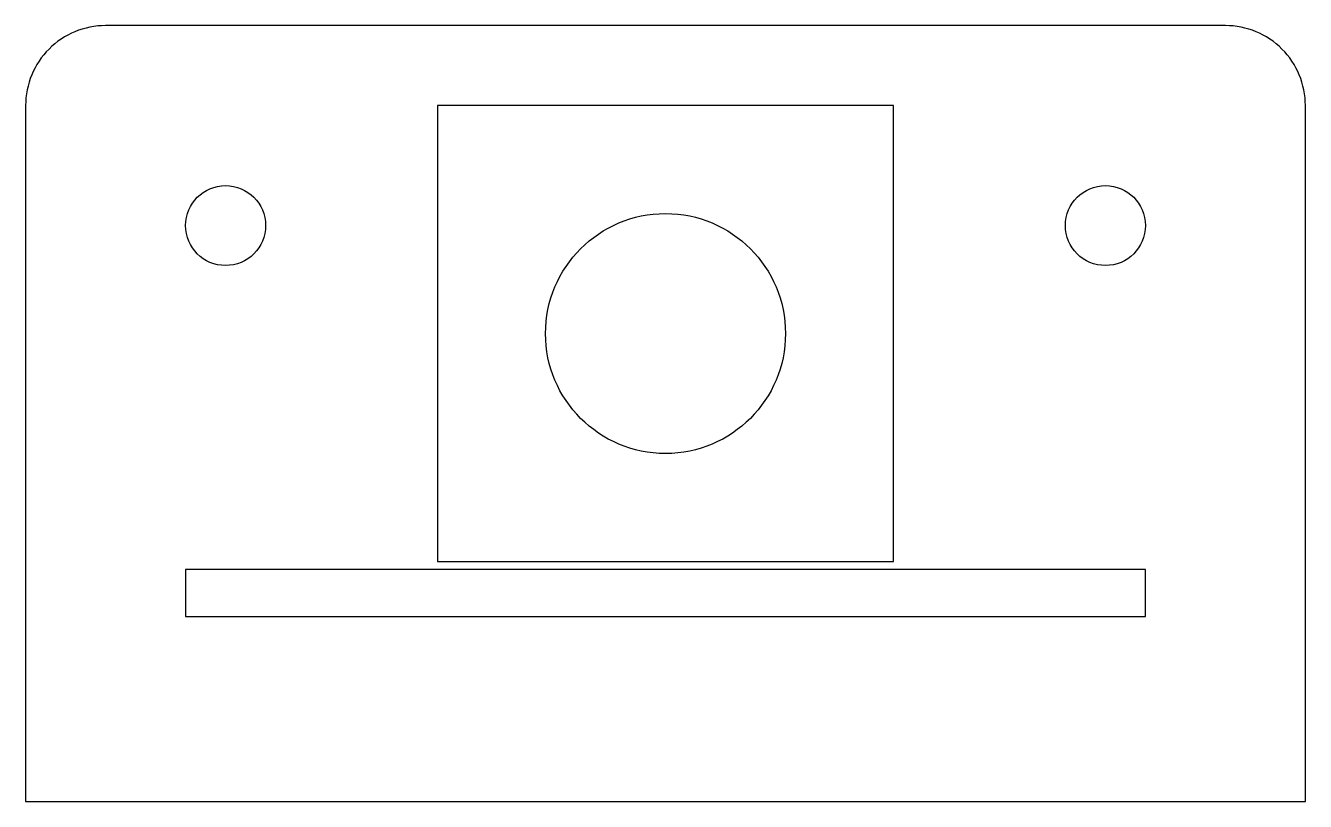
# Model space of a CAD drawing. Header units: millimetres. Extents: x -10 to 150, y 270 to 367.
import ezdxf

# ---------------------------------------------------------------- set-up
doc = ezdxf.new("R2010")
doc.units = ezdxf.units.MM
doc.layers.get('0').update_dxf_attribs({"linetype": 'CONTINUOUS'})

msp = doc.modelspace()

# ---------------------------------------------------------------- linework, layer by layer
msp.add_lwpolyline([(-10, 270), (150, 270), (150, 357, 0.414214), (140, 367), (0, 367, 0.414214), (-10, 357)], format="xyb", close=True)
for points in [[(41.5, 300), (98.5, 300), (98.5, 357), (41.5, 357)], [(130, 293.1), (130, 299), (10, 299), (10, 293.1)]]:
    msp.add_lwpolyline(points, close=True)
for centre, radius in [((15, 342), 5), ((125, 342), 5), ((70, 328.5), 15)]:
    msp.add_circle(centre, radius)

doc.saveas('drawing.dxf')
